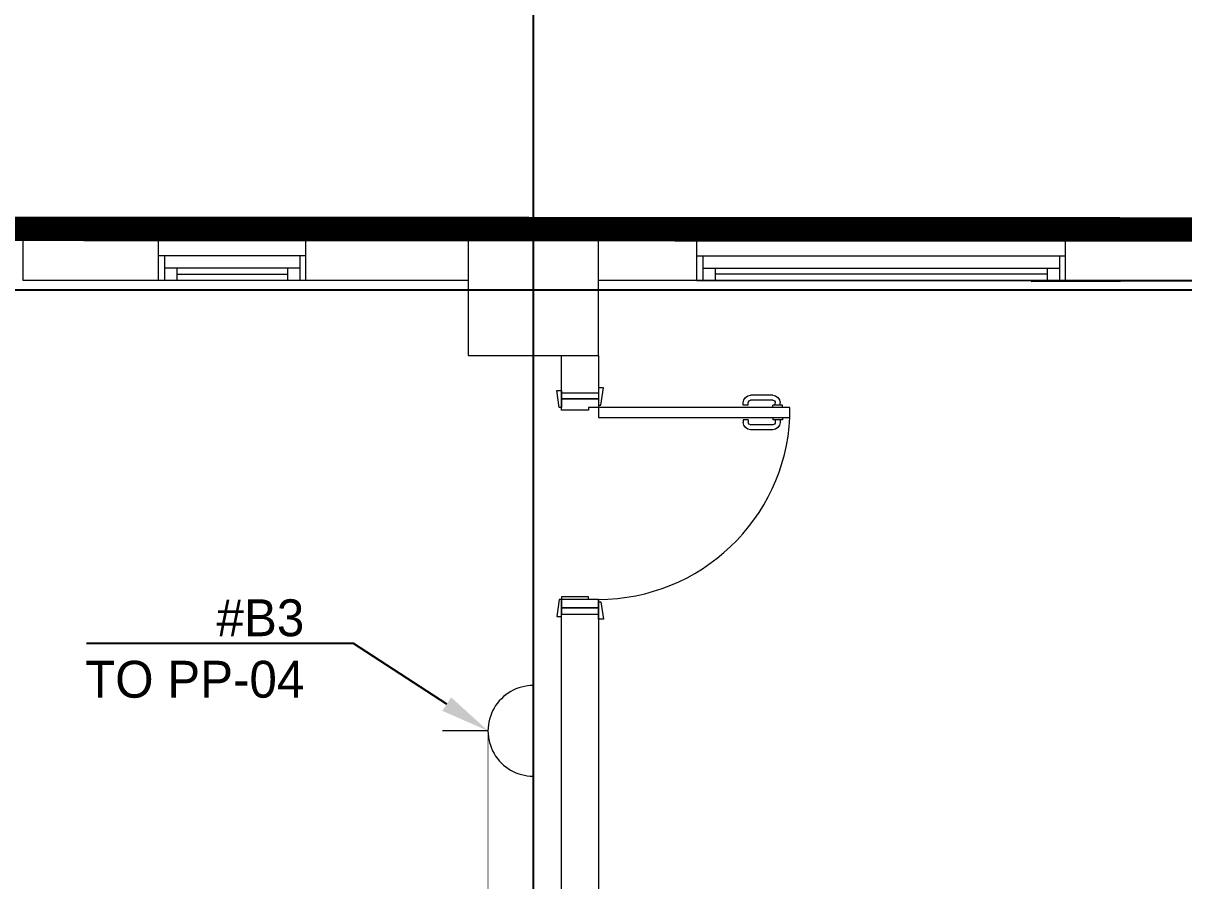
# Model space of a CAD drawing. Header units: metres. Extents: x 75097 to 220762, y -1557923 to -1361206.
# Drawn here: x 142288 to 147010, y -1457640 to -1454152 of the extents above; entities that cross this region are included whole.
import ezdxf
from ezdxf import colors
from ezdxf.entities.mleader import LeaderData, LeaderLine
from ezdxf.math import Vec2, Vec3

# ---------------------------------------------------------------- set-up
doc = ezdxf.new("R2010")
doc.units = ezdxf.units.M
doc.linetypes.add('DASHED2', pattern=[0.375, 0.25, -0.125])
doc.layers.get('0').update_dxf_attribs({"lineweight": 0})
for name, color, linetype, lineweight in [('A-100 - Copy$0$Aluminum', 8, 'Continuous', 0), ('A-100 - Copy$0$Proj', 8, 'Continuous', 0), ('A-100 - Copy$0$Structure', 8, 'Continuous', 9), ('A-100 - Copy$0$Walls', 8, 'Continuous', 0), ('A-100 - Copy$0$Wooden Joinery', 8, 'Continuous', 0)]:
    doc.layers.add(name, color=color, linetype=linetype, lineweight=lineweight)
doc.layers.add('A-100 - Copy$0$axes', color=8, linetype='Continuous')
doc.layers.add('E-POWR', color=7, linetype='Continuous', lineweight=9, true_color=0x4e7e3e)
doc.styles.get("Standard").update_dxf_attribs({"font": 'GOTHIC.TTF'})

# ---------------------------------------------------------------- blocks, each defined once
blk = doc.blocks.new('NORMAL SOCKET')
at = {"layer": 'E-POWR'}
for p, q in [((0, 307.7), (0, 615.4)), ((-307.7, 0), (307.7, 0))]:
    blk.add_line(p, q, dxfattribs=at)
blk.add_ellipse((0, 0), major_axis=(32.8, 305.9), ratio=1, start_param=4.81904, end_param=7.960633, dxfattribs=at)
blk = doc.blocks.new('A-100 - Copy$0$A$C72370EFE')
at = {"layer": 'A-100 - Copy$0$Wooden Joinery'}
for p, q in [((-0.01, -0.04), (-0.02, -0.04)), ((-0.01, -0.03), (-0.01, -0.07)), ((0, -0.03), (-0.01, -0.03)), ((0.04, -0.03), (0.05, -0.03)), ((0.05, -0.03), (0.05, -0.07)), ((0.05, -0.04), (0.06, -0.04)), ((-0.05, -0.07), (-0.05, -0.16)), ((-0.03, -0.07), (-0.03, -0.16)), ((-0.01, -0.06), (-0.02, -0.06)), ((0, -0.07), (-0.01, -0.07)), ((0.04, -0.07), (0.05, -0.07)), ((0.05, -0.06), (0.06, -0.06)), ((0.07, -0.07), (0.07, -0.16)), ((0.09, -0.07), (0.09, -0.16)), ((-0.01, -0.17), (-0.02, -0.17)), ((-0.01, -0.17), (-0.01, -0.19)), ((0.05, -0.17), (0.06, -0.17)), ((0.05, -0.17), (0.05, -0.19)), ((-0.01, -0.19), (-0.02, -0.19)), ((0.05, -0.19), (0.06, -0.19))]:
    blk.add_line(p, q, dxfattribs=at)
for centre, radius, start, end in [((-0.02, -0.07), 0.03, 90, 180), ((0.06, -0.07), 0.03, 0, 90), ((-0.02, -0.07), 0.01, 90, 180), ((0.06, -0.07), 0.01, 0, 90), ((-0.02, -0.16), 0.03, 180, 270), ((-0.02, -0.16), 0.01, 180, 270), ((0.06, -0.16), 0.01, 270, 0), ((0.06, -0.16), 0.03, 270, 0)]:
    blk.add_arc(centre, radius, start, end, dxfattribs=at)
blk = doc.blocks.new('A-100 - Copy$0$DR1')
at = {"layer": 'A-100 - Copy$0$Wooden Joinery', "elevation": 0}
for points in [[(1743402.9, 41721.9), (1743392.9, 41721.9), (1743382.9, 41791.9), (1743402.9, 41791.9)], [(1743552.9, 41731.9), (1743562.9, 41731.9), (1743572.9, 41801.9), (1743552.9, 41801.9)], [(1743552.9, 41681.9), (1744331.9, 41681.9), (1744331.9, 41721.9), (1743552.9, 41721.9)], [(1743402.9, 40941.9), (1743392.9, 40941.9), (1743382.9, 40871.9), (1743402.9, 40871.9)], [(1743552.9, 40931.9), (1743562.9, 40931.9), (1743572.9, 40861.9), (1743552.9, 40861.9)]]:
    blk.add_lwpolyline(points, close=True, dxfattribs=at)
for points in [[(1743552.9, 41756.9), (1743402.9, 41756.9), (1743402.9, 41781.9), (1743552.9, 41781.9), (1743552.9, 41756.9)], [(1743552.9, 41756.9), (1743552.9, 41721.9), (1743512.9, 41721.9), (1743512.9, 41711.9), (1743402.9, 41711.9), (1743402.9, 41756.9), (1743552.9, 41756.9)], [(1743552.9, 40906.9), (1743552.9, 40941.9), (1743512.9, 40941.9), (1743512.9, 40951.9), (1743402.9, 40951.9), (1743402.9, 40906.9), (1743552.9, 40906.9)], [(1743552.9, 40906.9), (1743402.9, 40906.9), (1743402.9, 40881.9), (1743552.9, 40881.9), (1743552.9, 40906.9)]]:
    blk.add_lwpolyline(points, dxfattribs=at)
at = {"layer": 'A-100 - Copy$0$Wooden Joinery'}
blk.add_arc((1743552.9, 41721.9, 0), 780, 270, 357.0603, dxfattribs=at)
at = {"layer": 'A-100 - Copy$0$Wooden Joinery', "xscale": -999.9999999998856, "yscale": 999.9999999998856, "zscale": 999.9999999998854, "rotation": 270}
blk.add_blockref('A-100 - Copy$0$A$C72370EFE', (1744331.9, 41681.9, 0), dxfattribs=at)
blk = doc.blocks.new('A-100 - Copy')
at = {"layer": 'A-100 - Copy$0$Aluminum'}
for p, q in [((143438.3, -1455097.7, -2.4), (142838.3, -1455097.7, -2.4)), ((142863.3, -1455097.7, -2.4), (142863.3, -1455197.7, -2.4)), ((143413.3, -1455097.7, -2.4), (143413.3, -1455197.7, -2.4)), ((145028.7, -1455097.7, 0), (146528.7, -1455097.7, 0)), ((145053.7, -1455097.7, 0), (145053.7, -1455197.7, 0)), ((146503.7, -1455097.7, 0), (146503.7, -1455197.7, 0)), ((143413.3, -1455147.7, -2.4), (142863.3, -1455147.7, -2.4)), ((142913.3, -1455147.7, -2.4), (142913.3, -1455197.7, -2.4)), ((143363.3, -1455147.7, -2.4), (143363.3, -1455197.7, -2.4)), ((145053.7, -1455147.7, 0), (146503.7, -1455147.7, 0)), ((145103.7, -1455147.7, 0), (145103.7, -1455197.7, 0)), ((146453.7, -1455147.7, 0), (146453.7, -1455197.7, 0)), ((143438.3, -1455197.7, -2.4), (142838.3, -1455197.7, -2.4)), ((142913.3, -1455172.7, -2.4), (143363.3, -1455172.7, -2.4)), ((145028.7, -1455197.7, 0), (146528.7, -1455197.7, 0)), ((146453.7, -1455172.7, 0), (145103.7, -1455172.7, 0))]:
    blk.add_line(p, q, dxfattribs=at)
at = {"layer": 'A-100 - Copy$0$axes'}
for p, q in [((144363.7, -1477297.4, 0), (144363.7, -1387547.7, 0)), ((215795, -1455237.7, 2.4), (83877.8, -1455237.7, 2.4))]:
    blk.add_line(p, q, dxfattribs=at)
at = {"layer": 'A-100 - Copy$0$Proj'}
for p, q in [((142838.3, -1454972.7), (143438.3, -1454972.7)), ((146528.7, -1454972.7, 0), (145028.7, -1454972.7, 0))]:
    blk.add_line(p, q, dxfattribs=at)
at = {"layer": 'A-100 - Copy$0$Structure', "elevation": 0}
blk.add_lwpolyline([(144098.3, -1455502.7), (144628.3, -1455502.7), (144628.3, -1454972.7), (144098.3, -1454972.7)], close=True, dxfattribs=at)
at = {"layer": 'A-100 - Copy$0$Walls'}
for p, q in [((142838.3, -1454972.7, 0), (142288.3, -1454972.7, 0)), ((142288.3, -1455197.7), (142288.3, -1454972.7)), ((142838.3, -1455197.7), (142838.3, -1454972.7)), ((144098.7, -1454972.7, 0), (143438.3, -1454972.7, 0)), ((143438.3, -1455197.7), (143438.3, -1454972.7)), ((145028.7, -1454972.7, 0), (144628.7, -1454972.7)), ((145028.7, -1455197.7, 0), (145028.7, -1454972.7, 0)), ((146528.7, -1455197.7, 0), (146528.7, -1454972.7, 0)), ((149398.3, -1454972.7, 0), (146528.7, -1454972.7, 0)), ((142838.3, -1455197.7, 0), (142288.3, -1455197.7, 0)), ((144098.7, -1455197.7, 0), (142838.3, -1455197.7, 0)), ((149398.3, -1455197.7, 0), (144628.3, -1455197.7, 0)), ((145028.7, -1455197.7, 0), (144628.7, -1455197.7)), ((147888.5, -1455197.7, 0), (146388.5, -1455203.5, 0)), ((144628.3, -1455502.7, 0), (144628.3, -1455655.2, 0)), ((144628.3, -1456495.2, 0), (144628.3, -1460822.7, 0))]:
    blk.add_line(p, q, dxfattribs=at)
at = {"layer": 'A-100 - Copy$0$Walls', "elevation": 0}
for points in [[(144478.7, -1455655.2), (144478.7, -1455502.7)], [(144478.7, -1455655.2), (144628.3, -1455655.2)], [(134463.3, -1460822.7), (144478.3, -1460822.7), (144478.3, -1456495.2)], [(144628.3, -1456495.2), (144478.3, -1456495.2)]]:
    blk.add_lwpolyline(points, dxfattribs=at)
at = {"layer": 'A-100 - Copy$0$Wooden Joinery'}
blk.add_blockref('A-100 - Copy$0$DR1', (-1598924.2, -1497437.1, 0), dxfattribs=at)

msp = doc.modelspace()

# ---------------------------------------------------------------- linework, layer by layer
at = {"layer": 'E-POWR', "color": 240, "linetype": 'DASHED2', "ltscale": 500, "true_color": 0xf10e52, "const_width": 100, "elevation": 0}
msp.add_lwpolyline([(115314.3, -1421042.7), (122763.3, -1421042.7), (122643.3, -1429852.7), (109455, -1429732.3), (109455, -1447867.7), (115125.3, -1447867.7), (115013.3, -1454972.7), (147820.4, -1454991.2)], dxfattribs=at)
at = {"layer": 'E-POWR', "const_width": 3, "elevation": 0}
msp.add_lwpolyline([(144178.7, -1457030), (144178.7, -1460637.6), (139198.3, -1460637.6), (136701.6, -1460637.6), (132265.4, -1460638.5), (129750.7, -1460638.5), (127228.4, -1460637.6), (124640, -1460637.6), (124640, -1455422.3), (133289.4, -1455422.3)], dxfattribs=at)

# ---------------------------------------------------------------- block references
at = {"layer": 'E-POWR', "color": 85, "xscale": 0.6, "yscale": 0.6, "zscale": 0.6, "rotation": 90.00000000000001}
msp.add_blockref('NORMAL SOCKET', (144363.7, -1457030, 0), dxfattribs=at)

# ---------------------------------------------------------------- leaders
at = {"layer": 'E-POWR'}
ml = msp.add_multileader_mtext('Standard', dxfattribs=at)
ml.set_content('#B3\\PTO PP-04', color=256)
ml.set_leader_properties()
ml.build(insert=Vec2(0, 0))
ml.multileader.update_dxf_attribs({"text_right_attachment_type": 6, "dogleg_length": 200, "arrow_head_size": 200})
ctx = ml.context
ctx.base_point, ctx.char_height, ctx.arrow_head_size, ctx.landing_gap_size, ctx.plane_origin = Vec3(142564.5, -1456572, 0), 150, 200, 0.09, Vec3(143990, -1457954.6, 0)
ctx.right_attachment, ctx.text_align_type = 6, 2
notes = []
notes.append((ctx, [(1, (1, 1, 0), (143631.9, -1456675.1, 0), (-1, 0), 200, [(0, [(144179.1, -1457030, 0)], 0, [])])]))
ctx.mtext.insert, ctx.mtext.alignment, ctx.mtext.flow_direction = Vec3(143431.8, -1456495.1, 0), 3, 5
for ctx, leaders in notes:
    for number, flags, end, landing, length, lines in leaders:
        leader = LeaderData()
        leader.index, (leader.has_last_leader_line, leader.has_dogleg_vector, leader.attachment_direction) = number, flags
        leader.last_leader_point, leader.dogleg_vector, leader.dogleg_length = Vec3(end), Vec3(landing), length
        for number, points, colour, breaks in lines:
            line = LeaderLine()
            line.index, line.vertices, line.color, line.breaks = number, Vec3.list(points), colors.encode_raw_color(colour), breaks
            leader.lines.append(line)
        ctx.leaders.append(leader)

# ---------------------------------------------------------------- next in the draw order: block references
msp.add_blockref('A-100 - Copy', (0, 0))

doc.saveas('drawing.dxf')
